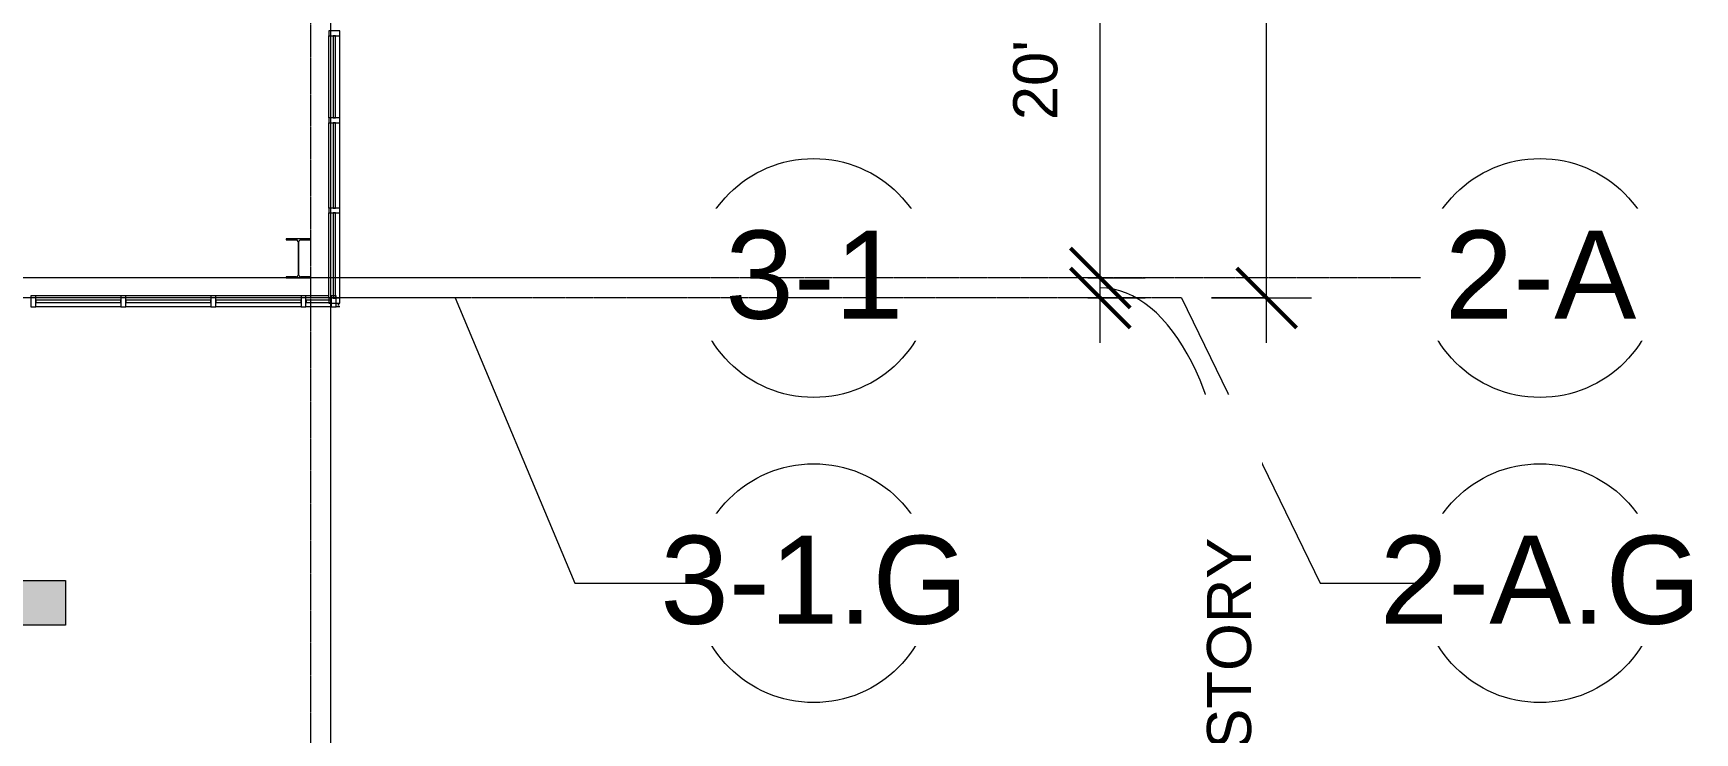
# Model space of a CAD drawing. Header units: inches. Extents: x 21341 to 27231, y -23509 to -20035.
# Drawn here: x 26162 to 26829, y -22970 to -22689 of the extents above; entities that cross this region are included whole.
import ezdxf

# ---------------------------------------------------------------- set-up
doc = ezdxf.new("R2010")
doc.units = ezdxf.units.IN
doc.header["$MEASUREMENT"] = 0
doc.linetypes.add('Grid Line 1_2_', pattern=[0.875, 0.5, -0.125, 0.125, -0.125])
for name, color, linetype, lineweight in [('A-ANNO-DIMS', 211, 'Continuous', 9), ('A-ANNO-DIMS-192', 211, 'Continuous', 9), ('A-GLAZ-CURT', 52, 'Continuous', 9), ('A-GLAZ-CWMG', 51, 'Continuous', 9), ('C-BLDG-PADS', 91, 'Continuous', 9), ('C-TOPO', 7, 'Continuous', 9), ('G-ANNO-SYMB', 111, 'Continuous', 9), ('S-COLS', 52, 'Continuous', 9), ('S-GRID', 1, 'Continuous', 9), ('S-GRID-IDEN', 1, 'Continuous', 9)]:
    doc.layers.add(name, color=color, linetype=linetype, lineweight=lineweight)
doc.styles.add('Arial', font='arial.ttf', dxfattribs={"height": 35.407186})
doc.styles.add('Arial_1', font='arial.ttf', dxfattribs={"height": 17.703593})
doc.dimstyles.new('Linear_-_3_32__Arial', dxfattribs={"dimscale": 12, "dimtxt": 18, "dimasz": 2, "dimexe": 1.5, "dimexo": 1, "dimgap": 1, "dimtad": 1, "dimdec": 4, "dimrnd": 0.0625, "dimzin": 1, "dimdsep": 46, "dimlunit": 4, "dimtxsty": 'Arial_1', "dimblk1": 'OBLIQUE', "dimblk2": 'OBLIQUE', "dimsah": 1, "dimcen": 0.09, "dimdle": 1.5, "dimazin": 0, "dimtfac": 1, "dimtdec": 4, "dimtix": 1, "dimtmove": 1, "dimatfit": 3, "dimfxl": 1, "dimtvp": 1, "dimtfill": 1, "dimfrac": 2, "dimtolj": 1, "dimtzin": 0, "dimarcsym": 2})
doc.dimstyles.new('Linear_-_3_32__Arial_1', dxfattribs={"dimscale": 12, "dimtxt": 18, "dimasz": 2, "dimexe": 1.5, "dimexo": 1, "dimgap": 1, "dimtad": 1, "dimdec": 4, "dimrnd": 0.0625, "dimzin": 1, "dimdsep": 46, "dimlunit": 4, "dimtxsty": 'Arial_1', "dimblk1": 'OBLIQUE', "dimblk2": 'OBLIQUE', "dimsah": 1, "dimcen": 0.09, "dimdle": 1.5, "dimazin": 0, "dimtfac": 1, "dimtdec": 4, "dimtix": 1, "dimtmove": 0, "dimatfit": 3, "dimfxl": 1, "dimtvp": 1, "dimtfill": 1, "dimfrac": 2, "dimtolj": 1, "dimtzin": 0, "dimarcsym": 2})

# ---------------------------------------------------------------- blocks, each defined once
blk = doc.blocks.new('W-Wide Flange-Column - B2_B-1007241-First Floor Plan')
at = {"layer": 'S-COLS'}
h = blk.add_hatch(dxfattribs=at)
h.set_pattern_fill('FP_12', color=256, style=0, pattern_type=2)
h.set_pattern_definition([(225, (26268.39, -22779.428), (19.00703, -19.00703), []), (225, (26268.39, -22808.228), (19.00703, -19.00703), [])])
h.paths.add_polyline_path([(5, 7.87), (-5, 7.87), (-5, 7.44), (-0.84, 7.44), (-0.35, 7.24), (-0.14, 6.75), (-0.14, -6.75), (-0.35, -7.24), (-0.84, -7.44), (-5, -7.44), (-5, -7.87), (5, -7.87), (5, -7.44), (0.84, -7.44), (0.35, -7.24), (0.14, -6.75), (0.14, 6.75), (0.35, 7.24), (0.84, 7.44), (5, 7.44)], flags=0)
at = {"layer": 'S-COLS', "lineweight": 15}
for p, q in [((5, 7.87), (-5, 7.87)), ((-5, 7.87), (-5, 7.44)), ((-5, 7.44), (-0.84, 7.44)), ((-0.14, 6.75), (-0.14, -6.75)), ((0.14, -6.75), (0.14, 6.75)), ((0.84, 7.44), (5, 7.44)), ((5, 7.44), (5, 7.87)), ((-0.84, -7.44), (-5, -7.44)), ((-5, -7.44), (-5, -7.87)), ((-5, -7.87), (5, -7.87)), ((5, -7.44), (0.84, -7.44)), ((5, -7.87), (5, -7.44))]:
    blk.add_line(p, q, dxfattribs=at)
for centre, start, end in [((-0.84, 6.75), 0, 90), ((0.84, 6.75), 90, 180), ((-0.84, -6.75), 270, 0), ((0.84, -6.75), 180, 270)]:
    blk.add_arc(centre, 0.691, start, end, dxfattribs=at)
blk = doc.blocks.new('System Panel - Glazed-827454-First Floor Plan')
at = {"layer": 'A-GLAZ-CURT'}
for p, q in [((17.09375, 1.25), (-17.09375, 1.25)), ((-17.09375, 1.25), (-17.09375, 0.25)), ((-17.09375, 0.25), (-17.09375, 1.25)), ((17.09375, 1.25), (-17.09375, 1.25)), ((-17.09375, 0.25), (17.09375, 0.25)), ((-17.09375, 0.25), (17.09375, 0.25)), ((17.09375, 0.25), (17.09375, 1.25)), ((17.09375, 1.25), (17.09375, 0.25))]:
    blk.add_line(p, q, dxfattribs=at)
blk = doc.blocks.new('Rectangular Mullion - Rectangular Mullion 1-V15-First Floor Plan')
at = {"layer": 'A-GLAZ-CWMG'}
for p, q in [((26197.02, -22794.43), (26162.83, -22794.43)), ((26197.02, -22798.93), (26162.83, -22798.93))]:
    blk.add_line(p, q, dxfattribs=at)
blk = doc.blocks.new('Rectangular Mullion - Rectangular Mullion 1-827457-First Floor Plan')
at = {"layer": 'A-GLAZ-CWMG', "lineweight": 13}
for p, q in [((-2, 1.5), (0, 1.5)), ((-2, -3), (-2, 1.5)), ((0, 1.5), (0, -3)), ((0, -3), (-2, -3))]:
    blk.add_line(p, q, dxfattribs=at)
blk = doc.blocks.new('Rectangular Mullion - Rectangular Mullion 1-827449-First Floor Plan')
at = {"layer": 'A-GLAZ-CWMG', "lineweight": 13}
for p, q in [((-1, 1.5), (1, 1.5)), ((-1, -3), (-1, 1.5)), ((1, 1.5), (1, -3)), ((1, -3), (-1, -3))]:
    blk.add_line(p, q, dxfattribs=at)
blk = doc.blocks.new('System Panel - Glazed-827461-First Floor Plan')
at = {"layer": 'A-GLAZ-CURT'}
for p, q in [((5.06, 1.25), (-5.06, 1.25)), ((-5.06, 1.25), (-5.06, 0.25)), ((-5.06, 0.25), (-5.06, 1.25)), ((4.06, 1.25), (-5.06, 1.25)), ((-5.06, 0.25), (5.06, 0.25)), ((-5.06, 0.25), (4.06, 0.25)), ((5.06, 0.25), (5.06, 1.25))]:
    blk.add_line(p, q, dxfattribs=at)
blk = doc.blocks.new('Rectangular Mullion - Rectangular Mullion 1-779578-First Floor Plan')
at = {"layer": 'A-GLAZ-CWMG'}
for p, q in [((26280.52, -22794.43), (26271.39, -22794.43)), ((26281.52, -22798.93), (26271.39, -22798.93)), ((26285.02, -22798.93), (26283.52, -22798.93))]:
    blk.add_line(p, q, dxfattribs=at)
blk = doc.blocks.new('System Panel - Glazed-827432-First Floor Plan')
at = {"layer": 'A-GLAZ-CURT'}
for p, q in [((16.53125, -0.25), (-16.53125, -0.25)), ((-16.53125, -0.25), (-16.53125, -1.25)), ((-16.53125, -1.25), (-16.53125, -0.25)), ((16.53125, -0.25), (-16.53125, -0.25)), ((-16.53125, -1.25), (16.53125, -1.25)), ((-16.53125, -1.25), (16.53125, -1.25)), ((16.53125, -1.25), (16.53125, -0.25)), ((16.53125, -0.25), (16.53125, -1.25))]:
    blk.add_line(p, q, dxfattribs=at)
blk = doc.blocks.new('System Panel - Glazed-V16-First Floor Plan')
at = {"layer": 'A-GLAZ-CURT'}
for p, q in [((17.09, -0.25), (-17.09, -0.25)), ((-17.09, -0.25), (-17.09, -1.25)), ((-17.09, -1.25), (-17.09, -0.25)), ((16.16, -0.25), (-17.09, -0.25)), ((-17.09, -1.25), (17.09, -1.25)), ((-17.09, -1.25), (16.16, -1.25)), ((17.09, -1.25), (17.09, -0.25))]:
    blk.add_line(p, q, dxfattribs=at)
blk = doc.blocks.new('Rectangular Mullion - Rectangular Mullion 1-769360-First Floor Plan')
at = {"layer": 'A-GLAZ-CWMG'}
for p, q in [((26280.52, -22722.99), (26280.52, -22689.93)), ((26285.02, -22722.99), (26285.02, -22689.93))]:
    blk.add_line(p, q, dxfattribs=at)
blk = doc.blocks.new('Rectangular Mullion - Rectangular Mullion 1-V17-First Floor Plan')
at = {"layer": 'A-GLAZ-CWMG'}
for p, q in [((26280.52, -22795.43), (26280.52, -22761.18)), ((26285.02, -22795.43), (26285.02, -22761.18))]:
    blk.add_line(p, q, dxfattribs=at)
blk = doc.blocks.new('Rectangular Mullion - Rectangular Mullion 1-827436-First Floor Plan')
at = {"layer": 'A-GLAZ-CWMG', "lineweight": 13}
for p, q in [((-2, 3), (0, 3)), ((-2, -1.5), (-2, 3)), ((0, 3), (0, -1.5)), ((0, -1.5), (-2, -1.5))]:
    blk.add_line(p, q, dxfattribs=at)
blk = doc.blocks.new('Rectangular Mullion - Rectangular Mullion 1-827439-First Floor Plan')
at = {"layer": 'A-GLAZ-CWMG', "lineweight": 13}
for p, q in [((0, 3), (-2, 3)), ((-2, 3), (-2, -1.5)), ((0, -1.5), (0, 3)), ((-2, -1.5), (0, -1.5))]:
    blk.add_line(p, q, dxfattribs=at)
blk = doc.blocks.new('Rectangular Mullion - Rectangular Mullion 1-827430-First Floor Plan')
at = {"layer": 'A-GLAZ-CWMG', "lineweight": 13}
for p, q in [((-1, 3), (1, 3)), ((-1, -1.5), (-1, 3)), ((1, 3), (1, -1.5)), ((1, -1.5), (-1, -1.5))]:
    blk.add_line(p, q, dxfattribs=at)
blk = doc.blocks.new('System Panel - Glazed-827433-First Floor Plan')
at = {"layer": 'A-GLAZ-CURT'}
for p, q in [((17.09375, -0.25), (-17.09375, -0.25)), ((-17.09375, -0.25), (-17.09375, -1.25)), ((-17.09375, -1.25), (-17.09375, -0.25)), ((17.09375, -0.25), (-17.09375, -0.25)), ((-17.09375, -1.25), (17.09375, -1.25)), ((-17.09375, -1.25), (17.09375, -1.25)), ((17.09375, -1.25), (17.09375, -0.25)), ((17.09375, -0.25), (17.09375, -1.25))]:
    blk.add_line(p, q, dxfattribs=at)
blk = doc.blocks.new('Rectangular Mullion - Rectangular Mullion 1-769211-First Floor Plan')
at = {"layer": 'A-GLAZ-CWMG'}
for p, q in [((22794.89, -22459.04), (22794.89, -22493.23)), ((22799.39, -22459.04), (22799.39, -22493.23))]:
    blk.add_line(p, q, dxfattribs=at)
blk = doc.blocks.new('Rectangular Mullion - Rectangular Mullion 1-827464-First Floor Plan')
at = {"layer": 'A-GLAZ-CWMG', "lineweight": 13}
for p, q in [((-1, 3), (1, 3)), ((-1, -1.5), (-1, 3)), ((1, 3), (1, -1.5)), ((1, -1.5), (-1, -1.5))]:
    blk.add_line(p, q, dxfattribs=at)
blk = doc.blocks.new('Section - 3_32_ x 3_8_-18514-First Floor Plan')
at = {"layer": 'G-ANNO-SYMB'}
blk.add_hatch(color=256, dxfattribs=at).paths.add_polyline_path([(0, 0.375), (0, 0), (-0.09375, 0), (-0.09375, 0.375)], flags=0)
for p, q in [((0, 0.375), (-0.09375, 0.375)), ((-0.09375, 0.375), (-0.09375, 0)), ((0, 0), (0, 0.375)), ((-0.09375, 0), (0, 0))]:
    blk.add_line(p, q, dxfattribs=at)
blk = doc.blocks.new('Grid - Grid Head - Circle-14747-First Floor Plan')
at = {"layer": 'S-GRID-IDEN'}
blk.add_circle((0, 0), 0.25, dxfattribs=at)
blk = doc.blocks.new('DIMBLOCK33-First Floor Plan')
at = {"layer": 'A-ANNO-DIMS-192', "lineweight": 50}
for p, q in [((26590.43, -22787.3), (26578.43, -22775.3)), ((26590.43, -22795.3), (26578.43, -22783.3)), ((26590.43, -22787.3), (26602.43, -22799.3)), ((26590.43, -22795.3), (26602.43, -22807.3))]:
    blk.add_line(p, q, dxfattribs=at)
at = {"layer": 'A-ANNO-DIMS-192'}
for p, q in [((26585.46, -22787.3), (26608.43, -22787.3)), ((26590.43, -22787.3), (26585.46, -22787.3)), ((26590.43, -22813.3), (26590.43, -22787.3)), ((26585.46, -22795.3), (26608.43, -22795.3)), ((26590.43, -22795.3), (26585.46, -22795.3))]:
    blk.add_line(p, q, dxfattribs=at)
blk.add_ellipse((26590.43, -22893.28), major_axis=(0, 101.98), ratio=0.509699, start_param=4.712389, end_param=6.283185, dxfattribs=at)
at = {"layer": 'A-ANNO-DIMS-192', "color": 0, "insert": (26633.29, -23166.61), "char_height": 17.7036, "width": 327.9877, "attachment_point": 1, "rotation": 90, "line_spacing_factor": 0.938532, "style": 'Arial_1', "bg_fill": 3, "box_fill_scale": 1.25, "bg_fill_color": 0, "bg_fill_transparency": 0}
blk.add_mtext('0\' - 8" GIRT @ 1-STORY', dxfattribs=at)
blk = doc.blocks.new('_Oblique')
at = {"color": 0, "linetype": 'ByBlock', "lineweight": -2}
blk.add_line((-0.5, -0.5), (0.5, 0.5), dxfattribs=at)
blk = doc.blocks.new('DIMBLOCK34-First Floor Plan')
at = {"layer": 'A-ANNO-DIMS-192', "lineweight": 50}
for p, q in [((26590.43, -22543.05), (26578.43, -22531.05)), ((26590.43, -22543.05), (26602.43, -22555.05)), ((26590.43, -22787.3), (26578.43, -22775.3)), ((26590.43, -22787.3), (26602.43, -22799.3))]:
    blk.add_line(p, q, dxfattribs=at)
at = {"layer": 'A-ANNO-DIMS-192'}
for p, q in [((26585.46, -22543.05), (26608.43, -22543.05)), ((26590.43, -22543.05), (26585.46, -22543.05)), ((26590.43, -22787.3), (26590.43, -22543.05)), ((26585.46, -22787.3), (26608.43, -22787.3)), ((26590.43, -22787.3), (26585.46, -22787.3))]:
    blk.add_line(p, q, dxfattribs=at)
at = {"layer": 'A-ANNO-DIMS-192', "color": 0, "insert": (26555.46, -22723.89), "char_height": 17.7036, "width": 140.8985, "attachment_point": 1, "rotation": 90, "line_spacing_factor": 0.938532, "style": 'Arial_1', "bg_fill": 3, "box_fill_scale": 1.25, "bg_fill_color": 0, "bg_fill_transparency": 0}
blk.add_mtext('20\' - 4 1/4"', dxfattribs=at)
blk = doc.blocks.new('DIMBLOCK69-First Floor Plan')
at = {"layer": 'A-ANNO-DIMS-192'}
for p, q in [((26657.23, -22813.3), (26657.23, -22341.55)), ((26652.26, -22359.55), (26675.23, -22359.55)), ((26657.23, -22359.55), (26652.26, -22359.55)), ((26635.06, -22795.3), (26675.23, -22795.3)), ((26657.23, -22795.3), (26635.06, -22795.3))]:
    blk.add_line(p, q, dxfattribs=at)
at = {"layer": 'A-ANNO-DIMS-192', "lineweight": 50}
for p, q in [((26657.23, -22359.55), (26645.23, -22347.55)), ((26657.23, -22359.55), (26669.23, -22371.55)), ((26657.23, -22795.3), (26645.23, -22783.3)), ((26657.23, -22795.3), (26669.23, -22807.3))]:
    blk.add_line(p, q, dxfattribs=at)
at = {"layer": 'A-ANNO-DIMS-192', "color": 0, "insert": (26622.26, -22636.14), "char_height": 17.7036, "width": 140.8985, "attachment_point": 1, "rotation": 90, "line_spacing_factor": 0.938532, "style": 'Arial_1', "bg_fill": 3, "box_fill_scale": 1.25, "bg_fill_color": 0, "bg_fill_transparency": 0}
blk.add_mtext('36\' - 3 3/4"', dxfattribs=at)

msp = doc.modelspace()

# ---------------------------------------------------------------- linework, layer by layer
at = {"layer": 'C-BLDG-PADS'}
msp.add_line((26284.39023, -22798.30281), (26284.39023, -22797.42781), dxfattribs=at)
at = {"layer": 'C-TOPO'}
msp.add_line((26284.3916, -22797.42781), (26284.3916, -22798.30225), dxfattribs=at)
at = {"layer": 'S-GRID', "linetype": 'Grid Line 1_2_'}
for p, q in [((26281.39023, -22999.79981), (26281.39023, -20646.05281)), ((26281.39023, -23317.24119), (26281.39023, -20998.42781)), ((26273.39023, -23413.24119), (26273.39023, -22389.5762)), ((26331.34156, -22795.30281), (21567.35909, -22795.30281))]:
    msp.add_line(p, q, dxfattribs=at)
at = {"layer": 'S-GRID'}
msp.add_line((26331.34156, -22795.30281), (26379.34156, -22909.94422), dxfattribs=at)

# ---------------------------------------------------------------- block references
at = {"layer": 'A-GLAZ-CURT', "rotation": 270}
for name, p in [('System Panel - Glazed-827432-First Floor Plan', (26283.51523, -22706.45906)), ('System Panel - Glazed-827433-First Floor Plan', (26283.51523, -22742.08406)), ('System Panel - Glazed-V16-First Floor Plan', (26283.51523, -22778.27156))]:
    msp.add_blockref(name, p, dxfattribs=at)
at = {"layer": 'A-GLAZ-CURT'}
for name, p in [('System Panel - Glazed-827454-First Floor Plan', (26179.92148, -22797.42781)), ('System Panel - Glazed-827454-First Floor Plan', (26216.10898, -22797.42781)), ('System Panel - Glazed-827454-First Floor Plan', (26252.29648, -22797.42781)), ('System Panel - Glazed-827461-First Floor Plan', (26276.45273, -22797.42781))]:
    msp.add_blockref(name, p, dxfattribs=at)
at = {"layer": 'A-GLAZ-CWMG'}
for name, p, rotation in [('Rectangular Mullion - Rectangular Mullion 1-827439-First Floor Plan', (26283.51523, -22687.92781), 89.99999999999997), ('Rectangular Mullion - Rectangular Mullion 1-769211-First Floor Plan', (49079.90545, -45218.22156), 180)]:
    msp.add_blockref(name, p, dxfattribs=dict(at, rotation=rotation))
for name, p in [('Rectangular Mullion - Rectangular Mullion 1-769360-First Floor Plan', (0, 0)), ('Rectangular Mullion - Rectangular Mullion 1-V17-First Floor Plan', (0, 0)), ('Rectangular Mullion - Rectangular Mullion 1-V15-First Floor Plan', (0, 0)), ('Rectangular Mullion - Rectangular Mullion 1-V15-First Floor Plan', (36.1875, 0)), ('Rectangular Mullion - Rectangular Mullion 1-V15-First Floor Plan', (72.375, 0)), ('Rectangular Mullion - Rectangular Mullion 1-779578-First Floor Plan', (0, 0))]:
    msp.add_blockref(name, p, dxfattribs=at)
at = {"layer": 'A-GLAZ-CWMG', "extrusion": (0, 0, -1)}
for name, p, rotation in [('Rectangular Mullion - Rectangular Mullion 1-827464-First Floor Plan', (-26283.51523, -22723.99031), 270), ('Rectangular Mullion - Rectangular Mullion 1-827430-First Floor Plan', (-26283.51523, -22760.17781), 270), ('Rectangular Mullion - Rectangular Mullion 1-827449-First Floor Plan', (-26161.82773, -22797.42781), 180), ('Rectangular Mullion - Rectangular Mullion 1-827449-First Floor Plan', (-26198.01523, -22797.42781), 180), ('Rectangular Mullion - Rectangular Mullion 1-827449-First Floor Plan', (-26234.20273, -22797.42781), 180), ('Rectangular Mullion - Rectangular Mullion 1-827449-First Floor Plan', (-26270.39023, -22797.42781), 180), ('Rectangular Mullion - Rectangular Mullion 1-827436-First Floor Plan', (-26283.51523, -22797.42781), 270), ('Rectangular Mullion - Rectangular Mullion 1-827457-First Floor Plan', (-26283.51523, -22797.42781), 180)]:
    msp.add_blockref(name, p, dxfattribs=dict(at, rotation=rotation))
at = {"layer": 'G-ANNO-SYMB', "extrusion": (0, 0, -1), "xscale": 191.9999999999999, "yscale": 191.9999999999999, "zscale": 191.9999999999999, "rotation": 90.00000000000053}
msp.add_blockref('Section - 3_32_ x 3_8_-18514-First Floor Plan', (-26102.81696, -22908.83975), dxfattribs=at)
at = {"layer": 'S-COLS', "rotation": 180}
msp.add_blockref('W-Wide Flange-Column - B2_B-1007241-First Floor Plan', (26268.39023, -22779.42781), dxfattribs=at)
at = {"layer": 'S-GRID-IDEN', "xscale": 191.9999999999999, "yscale": 191.9999999999999, "zscale": 191.9999999999999}
for p, rotation in [((26475.34156, -22787.30281), 89.99999999999984), ((26767.06441, -22787.30281), 89.9999999999998), ((26475.34156, -22909.94422), 89.99999999999984), ((26767.06441, -22909.94422), 89.9999999999998)]:
    msp.add_blockref('Grid - Grid Head - Circle-14747-First Floor Plan', p, dxfattribs=dict(at, rotation=rotation))

# ---------------------------------------------------------------- next in the draw order: texts
at = {"layer": 'S-GRID-IDEN', "char_height": 35.407186, "attachment_point": 2, "line_spacing_factor": 0.938532, "style": 'Arial', "bg_fill": 3, "box_fill_scale": 1.25, "bg_fill_color": 0, "bg_fill_transparency": 0}
for s, insert, width in [('3-1', (26475.53654, -22768.24331), 85.104), ('2-A', (26767.2594, -22768.24331), 91.584), ('3-1.G', (26475.53654, -22890.88472), 147.312), ('2-A.G', (26767.2594, -22890.88472), 153.792)]:
    msp.add_mtext(s, dxfattribs=dict(at, insert=insert, width=width))

# ---------------------------------------------------------------- next in the draw order: linework, layer by layer
at = {"layer": 'S-GRID', "linetype": 'Grid Line 1_2_'}
for p, q in [((26427.34156, -22787.30281), (21471.35909, -22787.30281)), ((26719.06441, -22787.30281), (21790.20666, -22787.30281)), ((26623.06441, -22795.30281), (21915.51852, -22795.30281))]:
    msp.add_line(p, q, dxfattribs=at)
at = {"layer": 'S-GRID'}
for p, q in [((26623.06441, -22795.30281), (26678.81215, -22909.94422)), ((26379.34156, -22909.94422), (26427.34156, -22909.94422)), ((26678.81215, -22909.94422), (26719.06441, -22909.94422))]:
    msp.add_line(p, q, dxfattribs=at)

# ---------------------------------------------------------------- next in the draw order: dimensions: what is measured, and where the dimension line sits
at = {"layer": 'A-ANNO-DIMS'}
dim = msp.add_linear_dim(base=(26590.42804, -22787.30281), p1=(26573.45748, -22795.30281), p2=(26573.45748, -22787.30281), angle=90, dimstyle='Linear_-_3_32__Arial', override={"dimpost": '<>GIRT @ 1-STORY', "dimfxl": 8}, dxfattribs=at)
dim.commit()
dim.dimension.update_dxf_attribs({"geometry": 'DIMBLOCK33-First Floor Plan', "text_midpoint": (26645.09053, -23002.61204), "dimtype": 160, "text_rotation": 90})

# ---------------------------------------------------------------- next in the draw order: dimensions: what is measured, and where the dimension line sits
for base, p1, p2, override, picture, middle in [((26657.22619, -22359.55281), (26623.06441, -22795.30281), (26640.25563, -22359.55281), {"dimpost": '<>', "dimfxl": 436.088982}, 'DIMBLOCK69-First Floor Plan', (26636.06645, -22577.42781)), ((26590.42804, -22543.05281), (26573.45748, -22787.30281), (26573.45748, -22543.05281), {"dimpost": '<>', "dimfxl": 244.25}, 'DIMBLOCK34-First Floor Plan', (26569.27434, -22665.17781))]:
    dim = msp.add_linear_dim(base=base, p1=p1, p2=p2, angle=90, dimstyle='Linear_-_3_32__Arial_1', override=override, dxfattribs=at)
    dim.commit()
    dim.dimension.update_dxf_attribs({"geometry": picture, "text_midpoint": middle})

doc.saveas('drawing.dxf')
